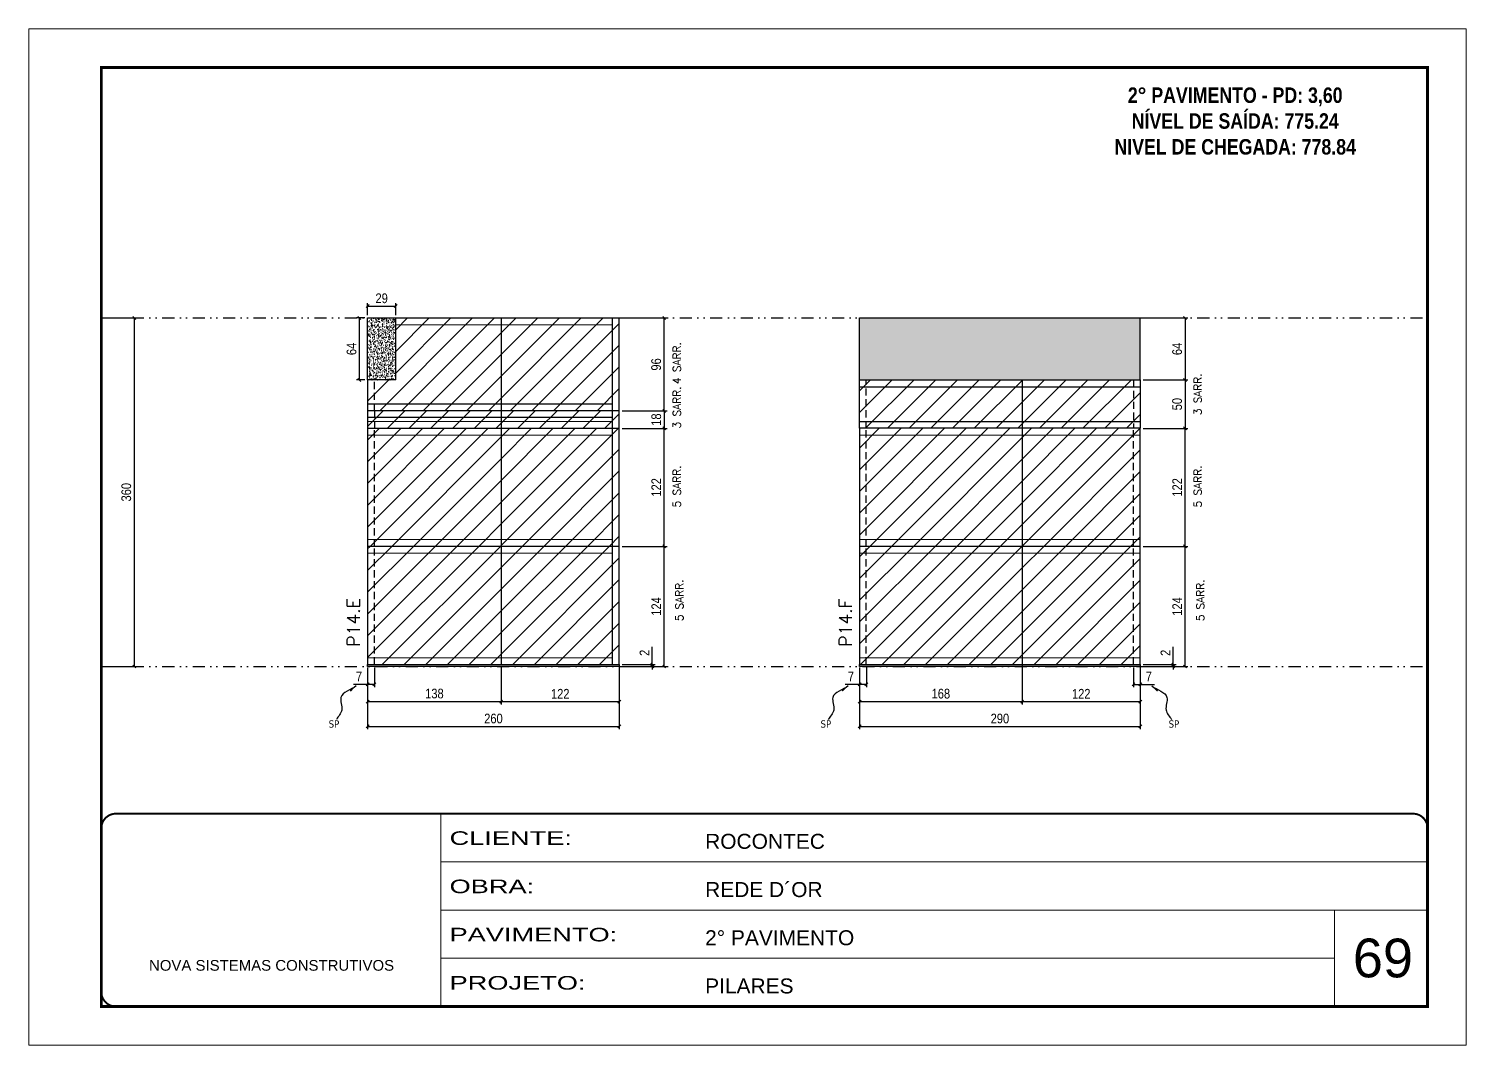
# Model space of a CAD drawing. Extents: x 2949 to 9203, y -16089 to 12527.
# Drawn here: x 2949 to 4434, y -8049 to -6999 of the extents above; entities that cross this region are included whole.
import ezdxf

# ---------------------------------------------------------------- set-up
doc = ezdxf.new("R2010")
doc.units = 0
for name, pattern in [('CONTINUO', [0]), ('DASHED', [0.75, 0.5, -0.25]), ('DIVIDE2', [0.625, 0.25, -0.125, 0, -0.125, 0, -0.125]), ('HIDDEN', [0.375, 0.25, -0.125])]:
    doc.linetypes.add(name, pattern=pattern)
for name, color, linetype, lineweight in [('CARIMBO', 255, 'Continuous', 9), ('Folhas', 255, 'Continuous', 9), ('Hachura', 251, 'Continuous', 9), ('Sarr 2.2x7', 40, 'Continuous', 9), ('SARRAFO DE PRESSAO', 251, 'DASHED', 9), ('Texto Seção', 7, 'Continuous', 15)]:
    doc.layers.add(name, color=color, linetype=linetype, lineweight=lineweight)
for name, color, linetype in [('COTA', 241, 'Continuous'), ('NOMENCLATURA', 7, 'Continuous'), ('Nível', 160, 'Continuous'), ('Painéis', 200, 'Continuous'), ('SARR_2.2x7', 40, 'Continuous'), ('Sarrafo de Pressão', 42, 'HIDDEN'), ('texto', 7, 'Continuous')]:
    doc.layers.add(name, color=color, linetype=linetype)
doc.styles.add('ARIAL', font='arial.ttf')
doc.styles.add('COTA TECNICA', font='techl___.ttf', dxfattribs={"height": 10})
doc.styles.add('COTA TECNICA-50', font='techl___.ttf', dxfattribs={"height": 10})
doc.styles.add('REGUA-120', font='ROMANS.shx', dxfattribs={"height": 15})
doc.styles.add('ROMANC', font='techb___.ttf', dxfattribs={"height": 2.5})
doc.styles.add('ROMANS', font='romans.shx')
doc.styles.get("Standard").update_dxf_attribs({"font": 'arial.ttf'})
doc.styles.add('Tecnologia', font='')
doc.styles.get('Tecnologia').set_extended_font_data('Forgotten Futurist')
doc.dimstyles.new('COTA PAINEL-50', dxfattribs={"dimtxt": 10, "dimasz": 3, "dimexe": 3, "dimexo": 3, "dimgap": 3, "dimtad": 1, "dimdec": 1, "dimzin": 12, "dimdsep": 46, "dimtxsty": 'COTA TECNICA-50', "dimblk1": 'OBLIQUE', "dimblk2": 'OBLIQUE', "dimsah": 1, "dimcen": 0.9, "dimclrd": 4, "dimclre": 4, "dimclrt": 240, "dimadec": 1, "dimazin": 3, "dimtfac": 1, "dimtdec": 1, "dimtmove": 0, "dimatfit": 3, "dimfxl": 1, "dimtolj": 1, "dimtzin": 12, "dimarcsym": 0})
doc.dimstyles.new('PAINEL', dxfattribs={"dimtxt": 10, "dimasz": 3, "dimexe": 3, "dimexo": 3, "dimgap": 3, "dimtad": 1, "dimdec": 1, "dimzin": 12, "dimdsep": 46, "dimtxsty": 'COTA TECNICA', "dimblk1": 'OBLIQUE', "dimblk2": 'OBLIQUE', "dimsah": 1, "dimcen": 0.9, "dimclrd": 4, "dimclre": 4, "dimclrt": 240, "dimadec": 1, "dimazin": 3, "dimtfac": 1, "dimtdec": 1, "dimtmove": 0, "dimatfit": 3, "dimfxl": 1, "dimtolj": 1, "dimtzin": 12, "dimarcsym": 0})
doc.dimstyles.get("Standard").update_dxf_attribs({"dimtxt": 0.18, "dimasz": 0.18, "dimexe": 0.18, "dimexo": 0.0625, "dimgap": 0.09, "dimtad": 0, "dimtih": 1, "dimtoh": 1, "dimdec": 4, "dimzin": 0, "dimdsep": 46, "dimtxsty": 'Standard', "dimcen": 0.09, "dimadec": 0, "dimazin": 0, "dimtfac": 1, "dimtdec": 4, "dimtofl": 0, "dimtmove": 0, "dimatfit": 3, "dimfxl": 1, "dimtolj": 1, "dimtzin": 0, "dimarcsym": 0})
pattern_1 = [(45, (-129255.467, -38793.522), (-11.2253202, 11.2253202), [])]
pattern_2 = [(45, (-2336.75, -6306.92), (-11.22532, 11.22532), [])]

# ---------------------------------------------------------------- blocks, each defined once
blk = doc.blocks.new('9999999999')
at = {"color": 30, "linetype": 'CONTINUO'}
for p, q in [((98564.6, 34230.2), (98564.6, 34429.4)), ((98564.6, 34379.6), (99584, 34379.6)), ((98564.6, 34329.8), (99488, 34329.8)), ((99584, 34329.8), (99488, 34329.8)), ((99488, 34329.8), (99488, 34230.2)), ((98564.6, 34280), (99488, 34280))]:
    blk.add_line(p, q, dxfattribs=at)
at = {"color": 30, "linetype": 'CONTINUO', "const_width": 2}
blk.add_lwpolyline([(99584, 34230.2), (99584, 34414.4, 0.414214), (99569, 34429.4), (98229, 34429.4, 0.414214), (98214, 34414.4), (98214, 34245.2, 0.414214), (98229, 34230.2), (99584, 34230.2)], format="xyb", dxfattribs=at)
at = {"layer": 'Folhas'}
blk.add_lwpolyline([(98139, 34190.2), (99624, 34190.2), (99624, 35240.2), (98139, 35240.2)], close=True, dxfattribs=at)
at = {"layer": 'Folhas', "color": 30, "const_width": 3}
blk.add_lwpolyline([(98214, 34230.2), (99584, 34230.2), (99584, 35200.2), (98214, 35200.2)], close=True, dxfattribs=at)
at = {"color": 7, "linetype": 'Continuous', "ltscale": 5, "style": 'ARIAL'}
for s, height, p in [('ROCONTEC', 15.48, (98837.7, 34393.1)), ('REDE D´OR', 15.48, (98837.7, 34343.3)), ('2° PAVIMENTO', 15.483, (98837.7, 34293.5)), ('NOVA SISTEMAS CONSTRUTIVOS', 11.059, (98263.2, 34267.2)), ('PILARES', 15.48, (98837.7, 34243.7))]:
    blk.add_text(s, height=height, dxfattribs=at).set_placement(p)
at = {"layer": 'Folhas', "color": 7, "style": 'Tecnologia', "width": 1.5}
for s, p in [('CLIENTE:', (98573.7, 34397.2)), ('OBRA:', (98573.7, 34347.3)), ('PAVIMENTO:', (98573.7, 34297.5)), ('PROJETO:', (98573.7, 34247.7))]:
    blk.add_text(s, height=14, dxfattribs=at).set_placement(p)
blk = doc.blocks.new('_Oblique')
at = {"color": 0, "linetype": 'ByBlock', "lineweight": -2}
blk.add_line((-0.5, -0.5), (0.5, 0.5), dxfattribs=at)
blk = doc.blocks.new('*D2353')
at = {"layer": 'COTA', "color": 4, "linetype": 'ByBlock', "lineweight": -2, "transparency": 16777216}
for p, q in [((3027, -7297.8), (3061, -7297.8)), ((3058, -7297.8), (3058, -7657.8)), ((3027, -7657.8), (3061, -7657.8))]:
    blk.add_line(p, q, dxfattribs=at)
at = {"layer": 'Defpoints', "color": 0, "linetype": 'ByBlock', "transparency": 16777216}
for p in [(3024, -7297.8), (3024, -7657.8), (3058, -7657.8)]:
    blk.add_point(p, dxfattribs=at)
at = {"layer": 'COTA', "color": 4, "linetype": 'ByBlock', "lineweight": -2, "transparency": 16777216, "xscale": 3, "yscale": 3, "zscale": 3}
for p, rotation in [((3058, -7297.8), 90), ((3058, -7657.8), 270)]:
    blk.add_blockref('_Oblique', p, dxfattribs=dict(at, rotation=rotation))
at = {"layer": 'COTA', "color": 240, "linetype": 'ByBlock', "transparency": 16777216, "insert": (3049.8, -7477.8), "char_height": 10, "attachment_point": 5, "rotation": 90, "style": 'COTA TECNICA'}
blk.add_mtext('\\A1;360', dxfattribs=at)
blk = doc.blocks.new('*D2342')
at = {"layer": 'COTA', "color": 4, "lineweight": -2, "transparency": 16777216}
for p, q in [((3299.1, -7658.8), (3299.1, -7722.7)), ((3559.1, -7658.8), (3559.1, -7722.7)), ((3299.1, -7719.7), (3559.1, -7719.7))]:
    blk.add_line(p, q, dxfattribs=at)
at = {"layer": 'Defpoints', "color": 0, "transparency": 16777216}
for p in [(3299.1, -7655.8), (3559.1, -7655.8), (3559.1, -7719.7)]:
    blk.add_point(p, dxfattribs=at)
at = {"layer": 'COTA', "color": 4, "lineweight": -2, "transparency": 16777216, "xscale": 3, "yscale": 3, "zscale": 3, "rotation": 180}
blk.add_blockref('_Oblique', (3299.1, -7719.7), dxfattribs=at)
at = {"layer": 'COTA', "color": 4, "lineweight": -2, "transparency": 16777216, "xscale": 3, "yscale": 3, "zscale": 3}
blk.add_blockref('_Oblique', (3559.1, -7719.7), dxfattribs=at)
at = {"layer": 'COTA', "color": 240, "transparency": 16777216, "insert": (3429.1, -7711.6), "char_height": 10, "attachment_point": 5, "style": 'COTA TECNICA'}
blk.add_mtext('\\A1;260', dxfattribs=at)
blk = doc.blocks.new('*D2343')
at = {"layer": 'COTA', "color": 4, "lineweight": -2, "transparency": 16777216}
for p, q in [((3299.1, -7660.8), (3299.1, -7679.3)), ((3306.1, -7658.8), (3306.1, -7679.3)), ((3299.1, -7676.3), (3284.4, -7676.3)), ((3306.1, -7676.3), (3299.1, -7676.3))]:
    blk.add_line(p, q, dxfattribs=at)
at = {"layer": 'Defpoints', "color": 0, "transparency": 16777216}
for p in [(3299.1, -7657.8), (3306.1, -7655.8), (3299.1, -7676.3)]:
    blk.add_point(p, dxfattribs=at)
at = {"layer": 'COTA', "color": 4, "lineweight": -2, "transparency": 16777216, "xscale": 3, "yscale": 3, "zscale": 3, "rotation": 180}
blk.add_blockref('_Oblique', (3299.1, -7676.3), dxfattribs=at)
at = {"layer": 'COTA', "color": 4, "lineweight": -2, "transparency": 16777216, "xscale": 3, "yscale": 3, "zscale": 3}
blk.add_blockref('_Oblique', (3306.1, -7676.3), dxfattribs=at)
at = {"layer": 'COTA', "color": 240, "transparency": 16777216, "insert": (3290.2, -7668.2), "char_height": 10, "attachment_point": 5, "style": 'COTA TECNICA-50'}
blk.add_mtext('\\A1;7', dxfattribs=at)
blk = doc.blocks.new('*D2344')
at = {"layer": 'COTA', "color": 4, "lineweight": -2, "transparency": 16777216}
for p, q in [((3562.1, -7533.8), (3608.4, -7533.8)), ((3605.4, -7657.8), (3605.4, -7533.8)), ((3562.1, -7657.8), (3608.4, -7657.8))]:
    blk.add_line(p, q, dxfattribs=at)
at = {"layer": 'Defpoints', "color": 0, "transparency": 16777216}
for p in [(3559.1, -7533.8), (3605.4, -7533.8), (3559.1, -7657.8)]:
    blk.add_point(p, dxfattribs=at)
at = {"layer": 'COTA', "color": 4, "lineweight": -2, "transparency": 16777216, "xscale": 3, "yscale": 3, "zscale": 3}
for p, rotation in [((3605.4, -7533.8), 90), ((3605.4, -7657.8), 270)]:
    blk.add_blockref('_Oblique', p, dxfattribs=dict(at, rotation=rotation))
at = {"layer": 'COTA', "color": 240, "transparency": 16777216, "insert": (3597.3, -7595.8), "char_height": 10, "attachment_point": 5, "rotation": 90, "style": 'COTA TECNICA-50'}
blk.add_mtext('\\A1;124', dxfattribs=at)
blk = doc.blocks.new('*D2345')
at = {"layer": 'COTA', "color": 4, "lineweight": -2, "transparency": 16777216}
for p, q in [((3593.1, -7655.8), (3593.1, -7637.6)), ((3562.1, -7655.8), (3596.1, -7655.8)), ((3562.1, -7657.8), (3596.1, -7657.8)), ((3593.1, -7657.8), (3593.1, -7655.8)), ((3593.1, -7657.8), (3593.1, -7660.8))]:
    blk.add_line(p, q, dxfattribs=at)
at = {"layer": 'Defpoints', "color": 0, "transparency": 16777216}
for p in [(3559.1, -7655.8), (3559.1, -7657.8), (3593.1, -7657.8)]:
    blk.add_point(p, dxfattribs=at)
at = {"layer": 'COTA', "color": 4, "lineweight": -2, "transparency": 16777216, "xscale": 3, "yscale": 3, "zscale": 3}
for p, rotation in [((3593.1, -7655.8), 270), ((3593.1, -7657.8), 90)]:
    blk.add_blockref('_Oblique', p, dxfattribs=dict(at, rotation=rotation))
at = {"layer": 'COTA', "color": 240, "transparency": 16777216, "insert": (3585.1, -7643.7), "char_height": 10, "attachment_point": 5, "rotation": 90, "style": 'COTA TECNICA-50'}
blk.add_mtext('\\A1;2', dxfattribs=at)
blk = doc.blocks.new('*D2346')
at = {"layer": 'COTA', "color": 4, "linetype": 'ByBlock', "lineweight": -2, "transparency": 16777216}
for p, q in [((3562.1, -7411.8), (3608.4, -7411.8)), ((3605.4, -7533.8), (3605.4, -7411.8)), ((3562.1, -7533.8), (3608.4, -7533.8))]:
    blk.add_line(p, q, dxfattribs=at)
at = {"layer": 'Defpoints', "color": 0, "linetype": 'ByBlock', "transparency": 16777216}
for p in [(3559.1, -7411.8), (3605.4, -7411.8), (3559.1, -7533.8)]:
    blk.add_point(p, dxfattribs=at)
at = {"layer": 'COTA', "color": 4, "linetype": 'ByBlock', "lineweight": -2, "transparency": 16777216, "xscale": 3, "yscale": 3, "zscale": 3}
for p, rotation in [((3605.4, -7411.8), 90), ((3605.4, -7533.8), 270)]:
    blk.add_blockref('_Oblique', p, dxfattribs=dict(at, rotation=rotation))
at = {"layer": 'COTA', "color": 240, "linetype": 'ByBlock', "transparency": 16777216, "insert": (3597.3, -7472.8), "char_height": 10, "attachment_point": 5, "rotation": 90, "style": 'COTA TECNICA'}
blk.add_mtext('\\A1;122', dxfattribs=at)
blk = doc.blocks.new('*D2354')
at = {"layer": 'COTA', "color": 4, "linetype": 'ByBlock', "lineweight": -2, "transparency": 16777216}
for p, q in [((3299.1, -7658.8), (3299.1, -7697.1)), ((3437.1, -7658.8), (3437.1, -7697.1)), ((3299.1, -7694.1), (3437.1, -7694.1))]:
    blk.add_line(p, q, dxfattribs=at)
at = {"layer": 'Defpoints', "color": 0, "linetype": 'ByBlock', "transparency": 16777216}
for p in [(3299.1, -7655.8), (3437.1, -7655.8), (3437.1, -7694.1)]:
    blk.add_point(p, dxfattribs=at)
at = {"layer": 'COTA', "color": 4, "linetype": 'ByBlock', "lineweight": -2, "transparency": 16777216, "xscale": 3, "yscale": 3, "zscale": 3, "rotation": 180}
blk.add_blockref('_Oblique', (3299.1, -7694.1), dxfattribs=at)
at = {"layer": 'COTA', "color": 4, "linetype": 'ByBlock', "lineweight": -2, "transparency": 16777216, "xscale": 3, "yscale": 3, "zscale": 3}
blk.add_blockref('_Oblique', (3437.1, -7694.1), dxfattribs=at)
at = {"layer": 'COTA', "color": 240, "linetype": 'ByBlock', "transparency": 16777216, "insert": (3368.1, -7685.8), "char_height": 10, "attachment_point": 5, "style": 'COTA TECNICA'}
blk.add_mtext('\\A1;138', dxfattribs=at)
blk = doc.blocks.new('*D2355')
at = {"layer": 'COTA', "color": 4, "linetype": 'ByBlock', "lineweight": -2, "transparency": 16777216}
for p, q in [((3437.1, -7658.8), (3437.1, -7697.1)), ((3559.1, -7660.8), (3559.1, -7697.1)), ((3437.1, -7694.1), (3559.1, -7694.1))]:
    blk.add_line(p, q, dxfattribs=at)
at = {"layer": 'Defpoints', "color": 0, "linetype": 'ByBlock', "transparency": 16777216}
for p in [(3437.1, -7655.8), (3559.1, -7657.8), (3559.1, -7694.1)]:
    blk.add_point(p, dxfattribs=at)
at = {"layer": 'COTA', "color": 4, "linetype": 'ByBlock', "lineweight": -2, "transparency": 16777216, "xscale": 3, "yscale": 3, "zscale": 3, "rotation": 180}
blk.add_blockref('_Oblique', (3437.1, -7694.1), dxfattribs=at)
at = {"layer": 'COTA', "color": 4, "linetype": 'ByBlock', "lineweight": -2, "transparency": 16777216, "xscale": 3, "yscale": 3, "zscale": 3}
blk.add_blockref('_Oblique', (3559.1, -7694.1), dxfattribs=at)
at = {"layer": 'COTA', "color": 240, "linetype": 'ByBlock', "transparency": 16777216, "insert": (3498.1, -7686), "char_height": 10, "attachment_point": 5, "style": 'COTA TECNICA'}
blk.add_mtext('\\A1;122', dxfattribs=at)
blk = doc.blocks.new('*D2347')
at = {"layer": 'COTA', "color": 4, "lineweight": -2, "transparency": 16777216}
for p, q in [((3807.3, -7658.8), (3807.3, -7722.7)), ((4097.3, -7658.8), (4097.3, -7722.7)), ((3807.3, -7719.7), (4097.3, -7719.7))]:
    blk.add_line(p, q, dxfattribs=at)
at = {"layer": 'Defpoints', "color": 0, "transparency": 16777216}
for p in [(3807.3, -7655.8), (4097.3, -7655.8), (4097.3, -7719.7)]:
    blk.add_point(p, dxfattribs=at)
at = {"layer": 'COTA', "color": 4, "lineweight": -2, "transparency": 16777216, "xscale": 3, "yscale": 3, "zscale": 3, "rotation": 180}
blk.add_blockref('_Oblique', (3807.3, -7719.7), dxfattribs=at)
at = {"layer": 'COTA', "color": 4, "lineweight": -2, "transparency": 16777216, "xscale": 3, "yscale": 3, "zscale": 3}
blk.add_blockref('_Oblique', (4097.3, -7719.7), dxfattribs=at)
at = {"layer": 'COTA', "color": 240, "transparency": 16777216, "insert": (3952.3, -7711.6), "char_height": 10, "attachment_point": 5, "style": 'COTA TECNICA'}
blk.add_mtext('\\A1;290', dxfattribs=at)
blk = doc.blocks.new('*D2348')
at = {"layer": 'COTA', "color": 4, "lineweight": -2, "transparency": 16777216}
for p, q in [((3807.3, -7660.8), (3807.3, -7679.3)), ((3814.3, -7658.8), (3814.3, -7679.3)), ((3807.3, -7676.3), (3792.5, -7676.3)), ((3814.3, -7676.3), (3807.3, -7676.3))]:
    blk.add_line(p, q, dxfattribs=at)
at = {"layer": 'Defpoints', "color": 0, "transparency": 16777216}
for p in [(3807.3, -7657.8), (3814.3, -7655.8), (3807.3, -7676.3)]:
    blk.add_point(p, dxfattribs=at)
at = {"layer": 'COTA', "color": 4, "lineweight": -2, "transparency": 16777216, "xscale": 3, "yscale": 3, "zscale": 3, "rotation": 180}
blk.add_blockref('_Oblique', (3807.3, -7676.3), dxfattribs=at)
at = {"layer": 'COTA', "color": 4, "lineweight": -2, "transparency": 16777216, "xscale": 3, "yscale": 3, "zscale": 3}
blk.add_blockref('_Oblique', (3814.3, -7676.3), dxfattribs=at)
at = {"layer": 'COTA', "color": 240, "transparency": 16777216, "insert": (3798.4, -7668.2), "char_height": 10, "attachment_point": 5, "style": 'COTA TECNICA-50'}
blk.add_mtext('\\A1;7', dxfattribs=at)
blk = doc.blocks.new('*D2349')
at = {"layer": 'COTA', "color": 4, "lineweight": -2, "transparency": 16777216}
for p, q in [((4090.3, -7658.8), (4090.3, -7679.3)), ((4097.3, -7660.8), (4097.3, -7679.3)), ((4090.3, -7676.3), (4097.3, -7676.3)), ((4097.3, -7676.3), (4112, -7676.3))]:
    blk.add_line(p, q, dxfattribs=at)
at = {"layer": 'Defpoints', "color": 0, "transparency": 16777216}
for p in [(4090.3, -7655.8), (4097.3, -7657.8), (4097.3, -7676.3)]:
    blk.add_point(p, dxfattribs=at)
at = {"layer": 'COTA', "color": 4, "lineweight": -2, "transparency": 16777216, "xscale": 3, "yscale": 3, "zscale": 3, "rotation": 180}
blk.add_blockref('_Oblique', (4090.3, -7676.3), dxfattribs=at)
at = {"layer": 'COTA', "color": 4, "lineweight": -2, "transparency": 16777216, "xscale": 3, "yscale": 3, "zscale": 3}
blk.add_blockref('_Oblique', (4097.3, -7676.3), dxfattribs=at)
at = {"layer": 'COTA', "color": 240, "transparency": 16777216, "insert": (4106.1, -7668.2), "char_height": 10, "attachment_point": 5, "style": 'COTA TECNICA-50'}
blk.add_mtext('\\A1;7', dxfattribs=at)
blk = doc.blocks.new('*D2350')
at = {"layer": 'COTA', "color": 4, "lineweight": -2, "transparency": 16777216}
for p, q in [((4100.3, -7533.8), (4146.5, -7533.8)), ((4143.5, -7657.8), (4143.5, -7533.8)), ((4100.3, -7657.8), (4146.5, -7657.8))]:
    blk.add_line(p, q, dxfattribs=at)
at = {"layer": 'Defpoints', "color": 0, "transparency": 16777216}
for p in [(4097.3, -7533.8), (4143.5, -7533.8), (4097.3, -7657.8)]:
    blk.add_point(p, dxfattribs=at)
at = {"layer": 'COTA', "color": 4, "lineweight": -2, "transparency": 16777216, "xscale": 3, "yscale": 3, "zscale": 3}
for p, rotation in [((4143.5, -7533.8), 90), ((4143.5, -7657.8), 270)]:
    blk.add_blockref('_Oblique', p, dxfattribs=dict(at, rotation=rotation))
at = {"layer": 'COTA', "color": 240, "transparency": 16777216, "insert": (4135.4, -7595.8), "char_height": 10, "attachment_point": 5, "rotation": 90, "style": 'COTA TECNICA-50'}
blk.add_mtext('\\A1;124', dxfattribs=at)
blk = doc.blocks.new('*D2351')
at = {"layer": 'COTA', "color": 4, "lineweight": -2, "transparency": 16777216}
for p, q in [((4131.3, -7655.8), (4131.3, -7637.6)), ((4100.3, -7655.8), (4134.3, -7655.8)), ((4100.3, -7657.8), (4134.3, -7657.8)), ((4131.3, -7657.8), (4131.3, -7655.8)), ((4131.3, -7657.8), (4131.3, -7660.8))]:
    blk.add_line(p, q, dxfattribs=at)
at = {"layer": 'Defpoints', "color": 0, "transparency": 16777216}
for p in [(4097.3, -7655.8), (4097.3, -7657.8), (4131.3, -7657.8)]:
    blk.add_point(p, dxfattribs=at)
at = {"layer": 'COTA', "color": 4, "lineweight": -2, "transparency": 16777216, "xscale": 3, "yscale": 3, "zscale": 3}
for p, rotation in [((4131.3, -7655.8), 270), ((4131.3, -7657.8), 90)]:
    blk.add_blockref('_Oblique', p, dxfattribs=dict(at, rotation=rotation))
at = {"layer": 'COTA', "color": 240, "transparency": 16777216, "insert": (4123.3, -7643.7), "char_height": 10, "attachment_point": 5, "rotation": 90, "style": 'COTA TECNICA-50'}
blk.add_mtext('\\A1;2', dxfattribs=at)
blk = doc.blocks.new('*D2352')
at = {"layer": 'COTA', "color": 4, "linetype": 'ByBlock', "lineweight": -2, "transparency": 16777216}
for p, q in [((4100.3, -7411.8), (4146.5, -7411.8)), ((4143.5, -7533.8), (4143.5, -7411.8)), ((4100.3, -7533.8), (4146.5, -7533.8))]:
    blk.add_line(p, q, dxfattribs=at)
at = {"layer": 'Defpoints', "color": 0, "linetype": 'ByBlock', "transparency": 16777216}
for p in [(4097.3, -7411.8), (4143.5, -7411.8), (4097.3, -7533.8)]:
    blk.add_point(p, dxfattribs=at)
at = {"layer": 'COTA', "color": 4, "linetype": 'ByBlock', "lineweight": -2, "transparency": 16777216, "xscale": 3, "yscale": 3, "zscale": 3}
for p, rotation in [((4143.5, -7411.8), 90), ((4143.5, -7533.8), 270)]:
    blk.add_blockref('_Oblique', p, dxfattribs=dict(at, rotation=rotation))
at = {"layer": 'COTA', "color": 240, "linetype": 'ByBlock', "transparency": 16777216, "insert": (4135.4, -7472.8), "char_height": 10, "attachment_point": 5, "rotation": 90, "style": 'COTA TECNICA'}
blk.add_mtext('\\A1;122', dxfattribs=at)
blk = doc.blocks.new('*D2356')
at = {"layer": 'COTA', "color": 4, "linetype": 'ByBlock', "lineweight": -2, "transparency": 16777216}
for p, q in [((3975.3, -7414.8), (3975.3, -7697.1)), ((3807.3, -7658.8), (3807.3, -7697.1)), ((3807.3, -7694.1), (3975.3, -7694.1))]:
    blk.add_line(p, q, dxfattribs=at)
at = {"layer": 'Defpoints', "color": 0, "linetype": 'ByBlock', "transparency": 16777216}
for p in [(3975.3, -7411.8), (3807.3, -7655.8), (3975.3, -7694.1)]:
    blk.add_point(p, dxfattribs=at)
at = {"layer": 'COTA', "color": 4, "linetype": 'ByBlock', "lineweight": -2, "transparency": 16777216, "xscale": 3, "yscale": 3, "zscale": 3, "rotation": 180}
blk.add_blockref('_Oblique', (3807.3, -7694.1), dxfattribs=at)
at = {"layer": 'COTA', "color": 4, "linetype": 'ByBlock', "lineweight": -2, "transparency": 16777216, "xscale": 3, "yscale": 3, "zscale": 3}
blk.add_blockref('_Oblique', (3975.3, -7694.1), dxfattribs=at)
at = {"layer": 'COTA', "color": 240, "linetype": 'ByBlock', "transparency": 16777216, "insert": (3891.3, -7685.9), "char_height": 10, "attachment_point": 5, "style": 'COTA TECNICA'}
blk.add_mtext('\\A1;168', dxfattribs=at)
blk = doc.blocks.new('*D2357')
at = {"layer": 'COTA', "color": 4, "linetype": 'ByBlock', "lineweight": -2, "transparency": 16777216}
for p, q in [((3975.3, -7414.8), (3975.3, -7697.1)), ((4097.3, -7660.8), (4097.3, -7697.1)), ((3975.3, -7694.1), (4097.3, -7694.1))]:
    blk.add_line(p, q, dxfattribs=at)
at = {"layer": 'Defpoints', "color": 0, "linetype": 'ByBlock', "transparency": 16777216}
for p in [(3975.3, -7411.8), (4097.3, -7657.8), (4097.3, -7694.1)]:
    blk.add_point(p, dxfattribs=at)
at = {"layer": 'COTA', "color": 4, "linetype": 'ByBlock', "lineweight": -2, "transparency": 16777216, "xscale": 3, "yscale": 3, "zscale": 3, "rotation": 180}
blk.add_blockref('_Oblique', (3975.3, -7694.1), dxfattribs=at)
at = {"layer": 'COTA', "color": 4, "linetype": 'ByBlock', "lineweight": -2, "transparency": 16777216, "xscale": 3, "yscale": 3, "zscale": 3}
blk.add_blockref('_Oblique', (4097.3, -7694.1), dxfattribs=at)
at = {"layer": 'COTA', "color": 240, "linetype": 'ByBlock', "transparency": 16777216, "insert": (4036.3, -7686), "char_height": 10, "attachment_point": 5, "style": 'COTA TECNICA'}
blk.add_mtext('\\A1;122', dxfattribs=at)
blk = doc.blocks.new('*D2358')
at = {"layer": 'COTA', "color": 4, "linetype": 'ByBlock', "lineweight": -2, "transparency": 16777216}
for p, q in [((4100.3, -7297.8), (4146.5, -7297.8)), ((4143.5, -7297.8), (4143.5, -7361.8)), ((4100.3, -7361.8), (4146.5, -7361.8))]:
    blk.add_line(p, q, dxfattribs=at)
at = {"layer": 'Defpoints', "color": 0, "linetype": 'ByBlock', "transparency": 16777216}
for p in [(4097.3, -7297.8), (4097.3, -7361.8), (4143.5, -7361.8)]:
    blk.add_point(p, dxfattribs=at)
at = {"layer": 'COTA', "color": 4, "linetype": 'ByBlock', "lineweight": -2, "transparency": 16777216, "xscale": 3, "yscale": 3, "zscale": 3}
for p, rotation in [((4143.5, -7297.8), 90), ((4143.5, -7361.8), 270)]:
    blk.add_blockref('_Oblique', p, dxfattribs=dict(at, rotation=rotation))
at = {"layer": 'COTA', "color": 240, "linetype": 'ByBlock', "transparency": 16777216, "insert": (4135.4, -7329.8), "char_height": 10, "attachment_point": 5, "rotation": 90, "style": 'COTA TECNICA'}
blk.add_mtext('\\A1;64', dxfattribs=at)
blk = doc.blocks.new('*D2359')
at = {"layer": 'COTA', "color": 4, "linetype": 'ByBlock', "lineweight": -2, "transparency": 16777216}
for p, q in [((3562.1, -7297.8), (3608.4, -7297.8)), ((3605.4, -7393.8), (3605.4, -7297.8)), ((3562.1, -7393.8), (3608.4, -7393.8))]:
    blk.add_line(p, q, dxfattribs=at)
at = {"layer": 'Defpoints', "color": 0, "linetype": 'ByBlock', "transparency": 16777216}
for p in [(3559.1, -7297.8), (3605.4, -7297.8), (3559.1, -7393.8)]:
    blk.add_point(p, dxfattribs=at)
at = {"layer": 'COTA', "color": 4, "linetype": 'ByBlock', "lineweight": -2, "transparency": 16777216, "xscale": 3, "yscale": 3, "zscale": 3}
for p, rotation in [((3605.4, -7297.8), 90), ((3605.4, -7393.8), 270)]:
    blk.add_blockref('_Oblique', p, dxfattribs=dict(at, rotation=rotation))
at = {"layer": 'COTA', "color": 240, "linetype": 'ByBlock', "transparency": 16777216, "insert": (3597.2, -7345.8), "char_height": 10, "attachment_point": 5, "rotation": 90, "style": 'COTA TECNICA'}
blk.add_mtext('\\A1;96', dxfattribs=at)
blk = doc.blocks.new('*D2360')
at = {"layer": 'COTA', "color": 4, "linetype": 'ByBlock', "lineweight": -2, "transparency": 16777216}
for p, q in [((3299.1, -7294.8), (3299.1, -7282.5)), ((3299.1, -7285.5), (3328.1, -7285.5)), ((3328.1, -7294.8), (3328.1, -7282.5))]:
    blk.add_line(p, q, dxfattribs=at)
at = {"layer": 'Defpoints', "color": 0, "linetype": 'ByBlock', "transparency": 16777216}
for p in [(3328.1, -7285.5), (3299.1, -7297.8), (3328.1, -7297.8)]:
    blk.add_point(p, dxfattribs=at)
at = {"layer": 'COTA', "color": 4, "linetype": 'ByBlock', "lineweight": -2, "transparency": 16777216, "xscale": 3, "yscale": 3, "zscale": 3, "rotation": 180}
blk.add_blockref('_Oblique', (3299.1, -7285.5), dxfattribs=at)
at = {"layer": 'COTA', "color": 4, "linetype": 'ByBlock', "lineweight": -2, "transparency": 16777216, "xscale": 3, "yscale": 3, "zscale": 3}
blk.add_blockref('_Oblique', (3328.1, -7285.5), dxfattribs=at)
at = {"layer": 'COTA', "color": 240, "linetype": 'ByBlock', "transparency": 16777216, "insert": (3313.6, -7277.5), "char_height": 10, "attachment_point": 5, "style": 'COTA TECNICA'}
blk.add_mtext('\\A1;29', dxfattribs=at)
blk = doc.blocks.new('*D2361')
at = {"layer": 'COTA', "color": 4, "linetype": 'ByBlock', "lineweight": -2, "transparency": 16777216}
for p, q in [((3296.1, -7297.8), (3287.6, -7297.8)), ((3290.6, -7361.8), (3290.6, -7297.8)), ((3296.1, -7361.8), (3287.6, -7361.8))]:
    blk.add_line(p, q, dxfattribs=at)
at = {"layer": 'Defpoints', "color": 0, "linetype": 'ByBlock', "transparency": 16777216}
for p in [(3290.6, -7297.8), (3299.1, -7297.8), (3299.1, -7361.8)]:
    blk.add_point(p, dxfattribs=at)
at = {"layer": 'COTA', "color": 4, "linetype": 'ByBlock', "lineweight": -2, "transparency": 16777216, "xscale": 3, "yscale": 3, "zscale": 3}
for p, rotation in [((3290.6, -7297.8), 90), ((3290.6, -7361.8), 270)]:
    blk.add_blockref('_Oblique', p, dxfattribs=dict(at, rotation=rotation))
at = {"layer": 'COTA', "color": 240, "linetype": 'ByBlock', "transparency": 16777216, "insert": (3282.5, -7329.8), "char_height": 10, "attachment_point": 5, "rotation": 90, "style": 'COTA TECNICA'}
blk.add_mtext('\\A1;64', dxfattribs=at)
blk = doc.blocks.new('*D2362')
at = {"layer": 'COTA', "color": 4, "lineweight": -2, "transparency": 16777216}
for p, q in [((3562.1, -7393.8), (3608.4, -7393.8)), ((3605.4, -7393.8), (3605.4, -7411.8)), ((3562.1, -7411.8), (3608.4, -7411.8))]:
    blk.add_line(p, q, dxfattribs=at)
at = {"layer": 'Defpoints', "color": 0, "transparency": 16777216}
for p in [(3559.1, -7393.8), (3559.1, -7411.8), (3605.4, -7411.8)]:
    blk.add_point(p, dxfattribs=at)
at = {"layer": 'COTA', "color": 4, "lineweight": -2, "transparency": 16777216, "xscale": 3, "yscale": 3, "zscale": 3}
for p, rotation in [((3605.4, -7393.8), 90), ((3605.4, -7411.8), 270)]:
    blk.add_blockref('_Oblique', p, dxfattribs=dict(at, rotation=rotation))
at = {"layer": 'COTA', "color": 240, "transparency": 16777216, "insert": (3597.3, -7402.8), "char_height": 10, "attachment_point": 5, "rotation": 90, "style": 'COTA TECNICA'}
blk.add_mtext('\\A1;18', dxfattribs=at)
blk = doc.blocks.new('*D2363')
at = {"layer": 'COTA', "color": 4, "lineweight": -2, "transparency": 16777216}
for p, q in [((4100.3, -7361.8), (4146.5, -7361.8)), ((4143.5, -7361.8), (4143.5, -7411.8)), ((4100.3, -7411.8), (4146.5, -7411.8))]:
    blk.add_line(p, q, dxfattribs=at)
at = {"layer": 'Defpoints', "color": 0, "transparency": 16777216}
for p in [(4097.3, -7361.8), (4097.3, -7411.8), (4143.5, -7411.8)]:
    blk.add_point(p, dxfattribs=at)
at = {"layer": 'COTA', "color": 4, "lineweight": -2, "transparency": 16777216, "xscale": 3, "yscale": 3, "zscale": 3}
for p, rotation in [((4143.5, -7361.8), 90), ((4143.5, -7411.8), 270)]:
    blk.add_blockref('_Oblique', p, dxfattribs=dict(at, rotation=rotation))
at = {"layer": 'COTA', "color": 240, "transparency": 16777216, "insert": (4135.4, -7386.8), "char_height": 10, "attachment_point": 5, "rotation": 90, "style": 'COTA TECNICA'}
blk.add_mtext('\\A1;50', dxfattribs=at)

msp = doc.modelspace()

# ---------------------------------------------------------------- hatches: boundary and pattern name
at = {"layer": 'COTA', "linetype": 'ByBlock'}
h = msp.add_hatch(dxfattribs=at)
h.set_pattern_fill('AR-CONC', color=256, scale=0.03)
h.set_pattern_definition([(50, (-129255.4665, -38774.522), (5.46554007, -0.47817257), [0.5715, -6.2865]), (355, (-129255.4665, -38774.522), (-1.05730264, 5.73170536), [0.4572, -5.02921753]), (100.4514447, (-129255.011, -38774.562), (4.40823741, 5.25353256), [0.48570026, -5.34270734]), (46.1842, (-129255.4665, -38772.998), (8.13237123, -1.26126984), [0.85725, -9.42975]), (96.6355576, (-129254.789, -38773.103), (7.122124, 7.42278374), [0.7285507, -8.01406824]), (351.184151, (-129255.4665, -38772.998), (7.122124, 7.42278374), [0.685799, -7.54379196]), (21, (-129254.7045, -38773.379), (4.54843174, -3.06795595), [0.5715, -6.2865]), (326, (-129254.7045, -38773.379), (1.85406085, 5.52563898), [0.4572, -5.0292]), (71.451445, (-129254.3255, -38773.6347), (6.40249258, 2.45768307), [0.48570026, -5.34269813]), (37.5, (-129255.4665, -38774.522), (0.092658098, 2.536651166), [0, -4.96824, 0, -5.1054, 0, -5.04825]), (7.5, (-129255.4665, -38774.522), (2.004589875, 3.005417245), [0, -2.91084, 0, -4.85394, 0, -1.92405]), (327.5, (-129257.1658, -38774.522), (4.067717855, -0.17186232), [0, -1.905, 0, -5.9436, 0, -7.8867]), (317.5, (-129257.9278, -38774.522), (4.44387544, 0.76279473), [0, -2.4765, 0, -3.94716, 0, -5.6007])])
h.paths.add_polyline_path([(3299.11, -7361.76), (3328.11, -7361.76), (3328.11, -7297.76), (3299.11, -7297.76)])
h = msp.add_hatch(dxfattribs=at)
h.set_pattern_fill('AR-CONC', color=256, scale=0.03)
h.set_pattern_definition([(50, (-128566.7906, -36482.372), (5.46554007, -0.47817257), [0.5715, -6.2865]), (355, (-128566.7906, -36482.372), (-1.05730264, 5.73170536), [0.4572, -5.02921753]), (100.4514447, (-128566.335, -36482.4117), (4.40823741, 5.25353256), [0.48570026, -5.34270734]), (46.1842, (-128566.7906, -36480.848), (8.13237123, -1.26126984), [0.85725, -9.42975]), (96.6355576, (-128566.113, -36480.953), (7.122124, 7.42278374), [0.7285507, -8.01406824]), (351.184151, (-128566.791, -36480.848), (7.122124, 7.42278374), [0.685799, -7.54379196]), (21, (-128566.0286, -36481.229), (4.54843174, -3.06795595), [0.5715, -6.2865]), (326, (-128566.0286, -36481.229), (1.85406085, 5.52563898), [0.4572, -5.0292]), (71.451445, (-128565.6496, -36481.4845), (6.40249258, 2.45768307), [0.48570026, -5.34269813]), (37.5, (-128566.7906, -36482.3718), (0.092658098, 2.536651166), [0, -4.96824, 0, -5.1054, 0, -5.04825]), (7.5, (-128566.7906, -36482.3718), (2.004589875, 3.005417245), [0, -2.91084, 0, -4.85394, 0, -1.92405]), (327.5, (-128568.4899, -36482.3718), (4.067717855, -0.17186232), [0, -1.905, 0, -5.9436, 0, -7.8867]), (317.5, (-128569.252, -36482.3718), (4.44387544, 0.76279473), [0, -2.4765, 0, -3.94716, 0, -5.6007])])
h.paths.add_polyline_path([(4097.26, -7361.76), (4097.26, -7297.76), (3807.26, -7297.76), (3807.26, -7361.76)])
at = {"layer": 'Hachura', "linetype": 'ByBlock'}
h = msp.add_hatch(dxfattribs=at)
h.set_pattern_fill('ANSI31', color=256, scale=5)
h.set_pattern_definition(pattern_2)
h.paths.add_polyline_path([(3437.11, -7393.76), (3437.11, -7297.76), (3328.11, -7297.76), (3328.11, -7361.76), (3299.11, -7361.76), (3299.11, -7393.76)])
h = msp.add_hatch(dxfattribs=at)
h.set_pattern_fill('ANSI31', color=256, scale=5)
h.set_pattern_definition(pattern_2)
h.paths.add_polyline_path([(3559.11, -7393.76), (3559.11, -7297.76), (3437.11, -7297.76), (3437.11, -7393.76)])
at = {"layer": 'Hachura'}
h = msp.add_hatch(dxfattribs=at)
h.set_pattern_fill('ANSI31', color=256, scale=5)
h.paths.add_polyline_path([(3975.26, -7361.76), (3807.26, -7361.76), (3807.26, -7411.76), (3975.26, -7411.76)])
h = msp.add_hatch(dxfattribs=at)
h.set_pattern_fill('ANSI31', color=256, scale=5)
h.paths.add_polyline_path([(4097.26, -7361.76), (3975.26, -7361.76), (3975.26, -7411.76), (4097.26, -7411.76)])
h = msp.add_hatch(dxfattribs=at)
h.set_pattern_fill('ANSI31', color=256, scale=5)
h.paths.add_polyline_path([(3437.11, -7393.76), (3299.11, -7393.76), (3299.11, -7411.76), (3437.11, -7411.76)])
h = msp.add_hatch(dxfattribs=at)
h.set_pattern_fill('ANSI31', color=256, scale=5)
h.paths.add_polyline_path([(3559.11, -7393.76), (3437.11, -7393.76), (3437.11, -7411.76), (3559.11, -7411.76)])
at = {"layer": 'Hachura', "linetype": 'ByBlock'}
h = msp.add_hatch(dxfattribs=at)
h.set_pattern_fill('ANSI31', color=256, scale=5)
h.set_pattern_definition(pattern_1)
h.paths.add_polyline_path([(3437.11, -7411.76), (3299.11, -7411.76), (3299.11, -7533.76), (3437.11, -7533.76)])
h = msp.add_hatch(dxfattribs=at)
h.set_pattern_fill('ANSI31', color=256, scale=5)
h.set_pattern_definition(pattern_1)
h.paths.add_polyline_path([(3437.11, -7533.76), (3559.11, -7533.76), (3559.11, -7411.76), (3437.11, -7411.76)])
h = msp.add_hatch(dxfattribs=at)
h.set_pattern_fill('ANSI31', color=256, scale=5)
h.set_pattern_definition(pattern_1)
h.paths.add_polyline_path([(3807.26, -7533.76), (3975.26, -7533.76), (3975.26, -7411.76), (3807.26, -7411.76)])
h = msp.add_hatch(dxfattribs=at)
h.set_pattern_fill('ANSI31', color=256, scale=5)
h.set_pattern_definition(pattern_1)
h.paths.add_polyline_path([(3975.26, -7411.76), (3975.26, -7533.76), (4097.26, -7533.76), (4097.26, -7411.76)])
h = msp.add_hatch(dxfattribs=at)
h.set_pattern_fill('ANSI31', color=256, scale=5)
h.set_pattern_definition(pattern_1)
h.paths.add_polyline_path([(3437.11, -7533.76), (3299.11, -7533.76), (3299.11, -7655.76), (3437.11, -7655.76)])
h = msp.add_hatch(dxfattribs=at)
h.set_pattern_fill('ANSI31', color=256, scale=5)
h.set_pattern_definition(pattern_1)
h.paths.add_polyline_path([(3437.11, -7533.76), (3437.11, -7655.76), (3559.11, -7655.76), (3559.11, -7533.76)])
h = msp.add_hatch(dxfattribs=at)
h.set_pattern_fill('ANSI31', color=256, scale=5)
h.set_pattern_definition(pattern_1)
h.paths.add_polyline_path([(3807.26, -7655.76), (3975.26, -7655.76), (3975.26, -7533.76), (3807.26, -7533.76)])
h = msp.add_hatch(dxfattribs=at)
h.set_pattern_fill('ANSI31', color=256, scale=5)
h.set_pattern_definition(pattern_1)
h.paths.add_polyline_path([(4097.26, -7533.76), (3975.26, -7533.76), (3975.26, -7655.76), (4097.26, -7655.76)])

# ---------------------------------------------------------------- linework, layer by layer
at = {"layer": 'COTA', "linetype": 'ByBlock'}
for p, q in [((3299.11, -7361.76), (3299.11, -7297.76)), ((3299.11, -7297.76), (3328.11, -7297.76)), ((3807.26, -7361.76), (3807.26, -7297.76)), ((3807.26, -7297.76), (4097.26, -7297.76)), ((4097.26, -7361.76), (4097.26, -7297.76))]:
    msp.add_line(p, q, dxfattribs=at)
at = {"layer": 'Nível', "color": 4, "linetype": 'DIVIDE2', "ltscale": 50}
for p, q in [((3024.03, -7297.76), (4394.03, -7297.76)), ((3024.03, -7657.76), (4394.03, -7657.76))]:
    msp.add_line(p, q, dxfattribs=at)
at = {"layer": 'Painéis'}
for p, q in [((3328.11, -7361.76), (3328.11, -7297.76)), ((3328.11, -7297.76), (3559.11, -7297.76)), ((3437.11, -7297.76), (3437.11, -7655.76)), ((3559.11, -7393.76), (3559.11, -7297.76)), ((3328.11, -7361.76), (3299.11, -7361.76)), ((3299.11, -7361.76), (3299.11, -7361.76)), ((3299.11, -7361.76), (3299.11, -7393.76)), ((3559.11, -7361.76), (3559.11, -7361.76)), ((3807.26, -7361.76), (4097.26, -7361.76)), ((3807.26, -7411.76), (3807.26, -7361.76)), ((3975.26, -7361.76), (3975.26, -7411.76)), ((4097.26, -7361.76), (4097.26, -7411.76)), ((3559.11, -7393.76), (3299.11, -7393.76)), ((3299.11, -7393.76), (3299.11, -7411.76)), ((3559.11, -7411.76), (3559.11, -7393.76)), ((3299.11, -7411.76), (3299.11, -7655.76)), ((3299.11, -7411.76), (3559.11, -7411.76)), ((3559.11, -7655.76), (3559.11, -7411.76)), ((4097.26, -7411.76), (3807.26, -7411.76)), ((4097.26, -7411.76), (3807.26, -7411.76)), ((3807.26, -7411.76), (3807.26, -7411.76)), ((3807.26, -7411.76), (3807.26, -7655.76)), ((3975.26, -7411.76), (3975.26, -7655.76)), ((4097.26, -7655.76), (4097.26, -7411.76)), ((4097.26, -7411.76), (4097.26, -7411.76)), ((3559.11, -7533.76), (3299.11, -7533.76)), ((4097.26, -7533.76), (3807.26, -7533.76)), ((3299.11, -7655.76), (3559.11, -7655.76)), ((3807.26, -7655.76), (4097.26, -7655.76))]:
    msp.add_line(p, q, dxfattribs=at)
for points in [[(3299.11, -7655.76), (3559.11, -7655.76), (3559.11, -7657.76), (3299.11, -7657.76)], [(3807.26, -7655.76), (4097.26, -7655.76), (4097.26, -7657.76), (3807.26, -7657.76)]]:
    msp.add_lwpolyline(points, close=True, dxfattribs=at)
at = {"layer": 'Sarr 2.2x7'}
for p, q in [((3552.11, -7304.76), (3328.11, -7304.76)), ((3552.11, -7404.76), (3299.11, -7404.76)), ((3552.11, -7418.76), (3299.11, -7418.76)), ((4097.26, -7418.76), (3807.26, -7418.76)), ((3552.11, -7526.76), (3299.11, -7526.76)), ((4097.26, -7526.76), (3807.26, -7526.76)), ((3552.11, -7540.76), (3299.11, -7540.76)), ((4097.26, -7540.76), (3807.26, -7540.76)), ((3552.11, -7648.76), (3299.11, -7648.76)), ((3559.11, -7655.76), (3299.11, -7655.76)), ((4097.26, -7648.76), (3807.26, -7648.76)), ((4097.26, -7655.76), (3807.26, -7655.76))]:
    msp.add_line(p, q, dxfattribs=at)
at = {"layer": 'Sarr 2.2x7', "linetype": 'Continuous'}
for p, q in [((3299.11, -7393.76), (3299.11, -7386.76)), ((3559.11, -7393.76), (3559.11, -7386.76)), ((3299.11, -7533.76), (3299.11, -7526.76)), ((3559.11, -7533.76), (3559.11, -7526.76)), ((3807.26, -7533.76), (3807.26, -7526.76)), ((4097.26, -7533.76), (4097.26, -7526.76)), ((3299.11, -7655.76), (3299.11, -7648.76)), ((3559.11, -7655.76), (3559.11, -7648.76)), ((3807.26, -7655.76), (3807.26, -7648.76)), ((4097.26, -7655.76), (4097.26, -7648.76))]:
    msp.add_line(p, q, dxfattribs=at)
at = {"layer": 'SARR_2.2x7'}
for p, q in [((3552.11, -7393.76), (3552.11, -7297.76)), ((3807.26, -7368.76), (4097.26, -7368.76)), ((3552.11, -7386.76), (3299.11, -7386.76)), ((3552.11, -7411.76), (3552.11, -7393.76)), ((3552.11, -7400.76), (3299.11, -7400.76)), ((3807.26, -7404.76), (4097.26, -7404.76)), ((3552.11, -7533.76), (3552.11, -7411.76)), ((3552.11, -7655.76), (3552.11, -7533.76))]:
    msp.add_line(p, q, dxfattribs=at)
at = {"layer": 'Sarrafo de Pressão', "ltscale": 30}
for p, q in [((3306.11, -7393.76), (3306.11, -7361.76)), ((3814.26, -7411.76), (3814.26, -7361.76)), ((4090.26, -7361.76), (4090.26, -7411.76)), ((3306.11, -7393.76), (3306.11, -7411.76)), ((3306.11, -7533.76), (3306.11, -7411.76)), ((3814.26, -7533.76), (3814.26, -7411.76)), ((4090.26, -7533.76), (4090.26, -7411.76)), ((3306.11, -7655.76), (3306.11, -7533.76)), ((3814.26, -7655.76), (3814.26, -7533.76)), ((4090.26, -7655.76), (4090.26, -7533.76))]:
    msp.add_line(p, q, dxfattribs=at)

# ---------------------------------------------------------------- block references
at = {"layer": 'SARRAFO DE PRESSAO', "color": 6, "linetype": 'ByBlock'}
msp.add_blockref('9999999999', (-95189.94, -42239.25), dxfattribs=at)

# ---------------------------------------------------------------- texts
at = {"layer": 'CARIMBO', "style": 'ARIAL'}
msp.add_text('69', height=40, dxfattribs=at).set_placement((4316.89, -7978.9))
at = {"layer": 'NOMENCLATURA', "color": 2, "insert": (4195.36, -7032.98), "char_height": 16, "attachment_point": 2, "style": 'ROMANC'}
msp.add_mtext_dynamic_manual_height_columns('\\P2° PAVIMENTO - PD: 3,60\\PNÍVEL DE SAÍDA: 775.24\\PNIVEL DE CHEGADA: 778.84', width=300.2766, gutter_width=1, heights=[0], dxfattribs=at)
at = {"layer": 'texto', "color": 0, "char_height": 7.5, "attachment_point": 5}
for insert in [(3264.34, -7717.25), (3772.48, -7717.25), (4132.04, -7717.25)]:
    msp.add_mtext('{\\fTahoma|b0|i0|c0|p34;\\C4;SP}', dxfattribs=dict(at, insert=insert))
at = {"layer": 'Texto Seção', "linetype": 'Continuous', "style": 'ROMANS'}
for s, p in [('4 SARR.', (3622.55, -7366.04)), ('3 SARR.', (4160.7, -7398.29)), ('3 SARR.', (3622.55, -7411.83)), ('5 SARR.', (3622.55, -7493.54)), ('5 SARR.', (4160.7, -7493.54)), ('5 SARR.', (3625.26, -7611.13)), ('5 SARR.', (4163.41, -7611.13))]:
    msp.add_text(s, height=8, rotation=90, dxfattribs=at).set_placement(p)
at = {"layer": 'Texto Seção', "char_height": 13, "width": 285.3299, "attachment_point": 7, "rotation": 90, "style": 'REGUA-120'}
for s, insert in [('P14.E', (3291.08, -7637.29)), ('P14.F', (3799.23, -7637.29))]:
    msp.add_mtext(s, dxfattribs=dict(at, insert=insert))

# ---------------------------------------------------------------- dimensions: what is measured, and where the dimension line sits
at = {"layer": 'COTA', "linetype": 'ByBlock'}
for base, p1, p2, picture, middle in [((3328.11, -7285.55), (3299.11, -7297.76), (3328.11, -7297.76), '*D2360', (3313.61, -7277.46)), ((3975.26, -7694.07), (3807.26, -7655.76), (3975.26, -7411.76), '*D2356', (3891.26, -7685.94)), ((3437.11, -7694.07), (3299.11, -7655.76), (3437.11, -7655.76), '*D2354', (3368.11, -7685.83))]:
    dim = msp.add_linear_dim(base=base, p1=p1, p2=p2, dimstyle='PAINEL', dxfattribs=at)
    dim.commit()
    dim.dimension.update_dxf_attribs({"geometry": picture, "text_midpoint": middle})
for base, p1, p2, picture, middle in [((3058.03, -7657.76), (3024.03, -7297.76), (3024.03, -7657.76), '*D2353', (3049.81, -7477.76)), ((3290.58, -7297.76), (3299.11, -7361.76), (3299.11, -7297.76), '*D2361', (3282.47, -7329.76)), ((3605.35, -7297.76), (3559.11, -7393.76), (3559.11, -7297.76), '*D2359', (3597.22, -7345.76)), ((4143.5, -7361.76), (4097.26, -7297.76), (4097.26, -7361.76), '*D2358', (4135.4, -7329.76)), ((3605.35, -7411.76), (3559.11, -7533.76), (3559.11, -7411.76), '*D2346', (3597.3, -7472.76)), ((4143.5, -7411.76), (4097.26, -7533.76), (4097.26, -7411.76), '*D2352', (4135.44, -7472.76))]:
    dim = msp.add_linear_dim(base=base, p1=p1, p2=p2, angle=90, dimstyle='PAINEL', dxfattribs=at)
    dim.commit()
    dim.dimension.update_dxf_attribs({"geometry": picture, "text_midpoint": middle})
at = {"layer": 'COTA'}
for base, p1, p2, angle, dimstyle, picture, middle in [((4143.5, -7411.76), (4097.26, -7361.76), (4097.26, -7411.76), 90, 'PAINEL', '*D2363', (4135.39, -7386.76)), ((3605.35, -7411.76), (3559.11, -7393.76), (3559.11, -7411.76), 90, 'PAINEL', '*D2362', (3597.26, -7402.76)), ((3605.35, -7533.76), (3559.11, -7657.76), (3559.11, -7533.76), 90, 'COTA PAINEL-50', '*D2344', (3597.28, -7595.76)), ((4143.5, -7533.76), (4097.26, -7657.76), (4097.26, -7533.76), 90, 'COTA PAINEL-50', '*D2350', (4135.43, -7595.76)), ((3299.11, -7676.27), (3306.11, -7655.76), (3299.11, -7657.76), 180, 'COTA PAINEL-50', '*D2343', (3290.25, -7668.2)), ((3807.26, -7676.27), (3814.26, -7655.76), (3807.26, -7657.76), 180, 'COTA PAINEL-50', '*D2348', (3798.4, -7668.2))]:
    dim = msp.add_linear_dim(base=base, p1=p1, p2=p2, angle=angle, dimstyle=dimstyle, dxfattribs=at)
    dim.commit()
    dim.dimension.update_dxf_attribs({"geometry": picture, "text_midpoint": middle})
at = {"layer": 'COTA', "linetype": 'ByBlock'}
for base, p1, p2, picture, middle in [((4097.26, -7694.07), (3975.26, -7411.76), (4097.26, -7657.76), '*D2357', (4036.26, -7686.01)), ((3559.11, -7694.07), (3437.11, -7655.76), (3559.11, -7657.76), '*D2355', (3498.11, -7686.01))]:
    dim = msp.add_linear_dim(base=base, p1=p1, p2=p2, dimstyle='PAINEL', override={"dimtmove": 1}, dxfattribs=at)
    dim.commit()
    dim.dimension.update_dxf_attribs({"geometry": picture, "text_midpoint": middle})
at = {"layer": 'COTA'}
for base, p1, p2, picture, middle in [((3593.12, -7657.76), (3559.11, -7655.76), (3559.11, -7657.76), '*D2345', (3593.12, -7643.7)), ((4131.27, -7657.76), (4097.26, -7655.76), (4097.26, -7657.76), '*D2351', (4131.27, -7643.7))]:
    dim = msp.add_linear_dim(base=base, p1=p1, p2=p2, angle=90, dimstyle='COTA PAINEL-50', dxfattribs=at)
    dim.commit()
    dim.dimension.update_dxf_attribs({"geometry": picture, "text_midpoint": middle, "dimtype": 160})
for base, p1, p2, picture, middle in [((3559.11, -7719.71), (3299.11, -7655.76), (3559.11, -7655.76), '*D2342', (3429.11, -7711.61)), ((4097.26, -7719.71), (3807.26, -7655.76), (4097.26, -7655.76), '*D2347', (3952.26, -7711.58))]:
    dim = msp.add_linear_dim(base=base, p1=p1, p2=p2, dimstyle='PAINEL', override={"dimarcsym": 2}, dxfattribs=at)
    dim.commit()
    dim.dimension.update_dxf_attribs({"geometry": picture, "text_midpoint": middle})
dim = msp.add_linear_dim(base=(4097.26, -7676.27), p1=(4090.26, -7655.76), p2=(4097.26, -7657.76), dimstyle='COTA PAINEL-50', dxfattribs=at)
dim.commit()
dim.dimension.update_dxf_attribs({"geometry": '*D2349', "text_midpoint": (4106.13, -7668.2)})

# ---------------------------------------------------------------- leaders
at = {"layer": 'COTA', "path_type": 1}
for points in [[(3287.29, -7677.94), (3271.5, -7689.77), (3272.43, -7702.78), (3266.87, -7712.56)], [(3795.43, -7677.94), (3779.65, -7689.77), (3780.57, -7702.78), (3775.02, -7712.56)], [(4109.09, -7677.94), (4124.88, -7689.77), (4123.95, -7702.78), (4129.5, -7712.56)]]:
    msp.add_leader(points, dimstyle='Standard', override={"dimasz": 8}, dxfattribs=at)

doc.saveas('drawing.dxf')
